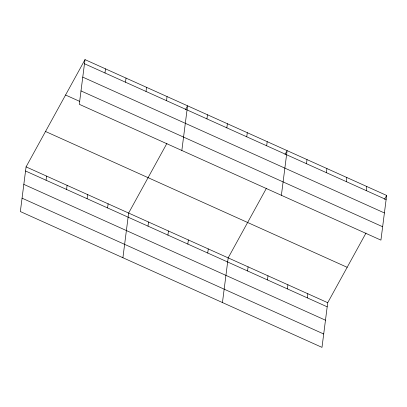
<?xml version="1.0" encoding="UTF-8"?>
<svg xmlns="http://www.w3.org/2000/svg" width="407" height="407" viewBox="0 0 407 407"><rect width="100%" height="100%" fill="white"/><g stroke="black" fill="none" stroke-linecap="round" stroke-linejoin="round"><path stroke-width="0.61" d="M85.007 59.626L79.284 104.299L380.927 240.125L386.65 195.446L85.007 59.626L26.073 166.875L20.35 211.554L321.993 347.375L327.716 302.701L365.99 233.053M46.057 180.23L46.586 176.114M66.57 189.469L67.099 185.348M87.083 198.702L87.607 194.587M104.991 72.98L105.52 68.859M107.59 207.941L108.12 203.821M125.504 82.214L126.028 78.098M122.909 257.733L128.632 213.059L166.901 143.406M146.011 91.453L146.54 87.332M148.011 226.139L148.54 222.024M166.524 100.687L167.053 96.566M167.923 235.104L168.447 230.988M181.843 150.478L187.566 105.805L185.439 109.676M187.831 244.068L188.36 239.952M206.944 118.885L207.473 114.769M207.738 253.032L208.267 248.916M226.852 127.854L227.381 123.733M222.451 302.554L228.174 257.88L266.448 188.227M246.764 136.818L247.288 132.697M247.558 270.96L248.082 266.844M266.671 145.782L267.201 141.661M267.465 279.924L267.994 275.809M281.385 195.299L287.108 150.626L284.981 154.497M287.373 288.894L287.902 284.773M306.486 163.711L307.015 159.59M307.28 297.858L307.809 293.737M326.399 172.675L326.923 168.554M346.306 181.639L346.835 177.518M366.214 190.603L366.743 186.482M384.523 199.318L386.65 195.446M84.478 63.741L386.121 199.567M82.763 77.127L384.406 212.953M80.998 90.914L382.641 226.74M65.558 95.019L79.803 101.429M45.523 131.481L347.166 267.307M26.073 166.875L327.716 302.701M25.544 170.996L327.192 306.822M23.83 184.381L325.478 320.202M22.064 198.168L323.707 333.994"/></g></svg>
